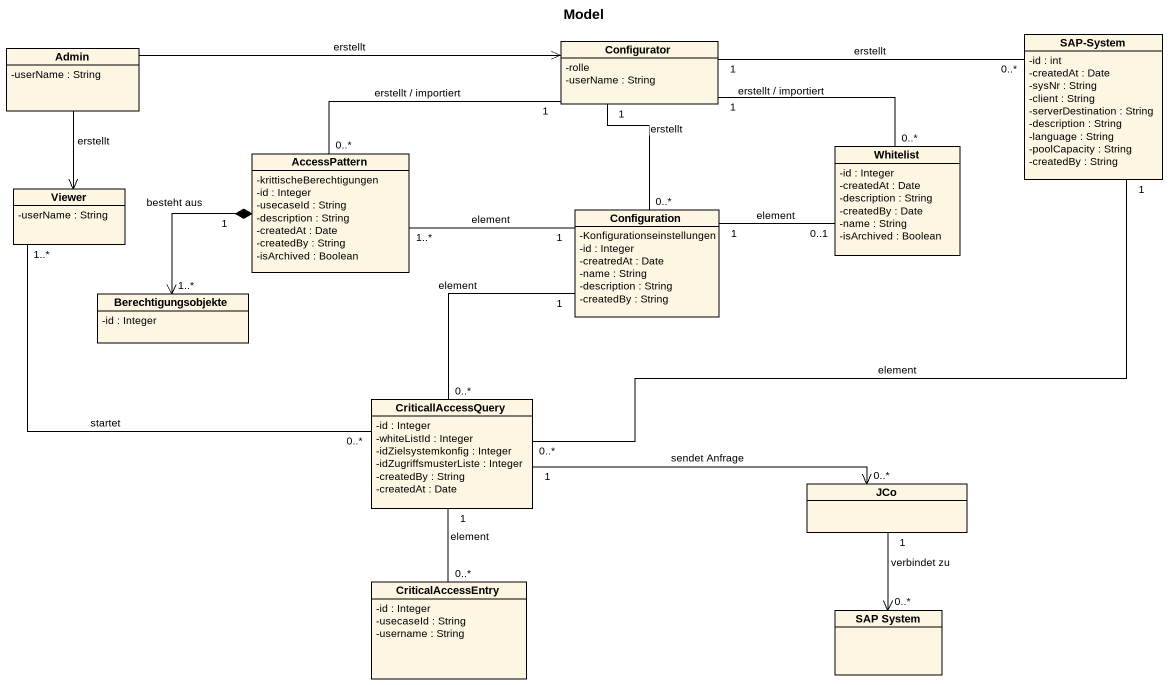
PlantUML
@startuml
title Model
hide circle
hide empty members
skinparam classAttributeIconSize 0
class Admin {
  -userName : String
}
class Configurator {
  -rolle
  -userName : String
}
class "SAP-System" as SAP_System {
  -id : int
  -createdAt : Date
  -sysNr : String
  -client : String
  -serverDestination : String
  -description : String
  -language : String
  -poolCapacity : String
  -createdBy : String
}
class AccessPattern {
  -krittischeBerechtigungen
  -id : Integer
  -usecaseId : String
  -description : String
  -createdAt : Date
  -createdBy : String
  -isArchived : Boolean
}
class Whitelist {
  -id : Integer
  -createdAt : Date
  -description : String
  -createdBy : Date
  -name : String
  -isArchived : Boolean
}
class Viewer {
  -userName : String
}
class Configuration {
  -Konfigurationseinstellungen
  -id : Integer
  -creatredAt : Date
  -name : String
  -description : String
  -createdBy : String
}
class Berechtigungsobjekte {
  -id : Integer
}
class CriticallAccessQuery {
  -id : Integer
  -whiteListId : Integer
  -idZielsystemkonfig : Integer
  -idZugriffsmusterListe : Integer
  -createdBy : String
  -createdAt : Date
}
class JCo
class CriticalAccessEntry {
  -id : Integer
  -usecaseId : String
  -username : String
}
class "SAP System" as SAP_System_2
Admin -right-> Configurator : erstellt
Admin --> Viewer : erstellt
Configurator "1" -right- "0..*" SAP_System : erstellt
Configurator "1" -right- "0..*" Whitelist : erstellt / importiert
Configurator "1" -- "0..*" Configuration : erstellt
AccessPattern "0..*" -right- "1" Configurator : erstellt / importiert
AccessPattern "1..*" -right- "1" Configuration : element
AccessPattern "1" *--> "1..*" Berechtigungsobjekte : besteht aus
Whitelist "0..1" -left- "1" Configuration : element
Viewer "1..*" -- "0..*" CriticallAccessQuery : startet
Configuration "1" -- "0..*" CriticallAccessQuery : element
CriticallAccessQuery "0..*" -right- "1" SAP_System : element
CriticallAccessQuery "1" -right-> "0..*" JCo : sendet Anfrage
JCo "1" --> "0..*" SAP_System_2 : verbindet zu
CriticalAccessEntry "0..*" -up- "1" CriticallAccessQuery : element
@enduml
